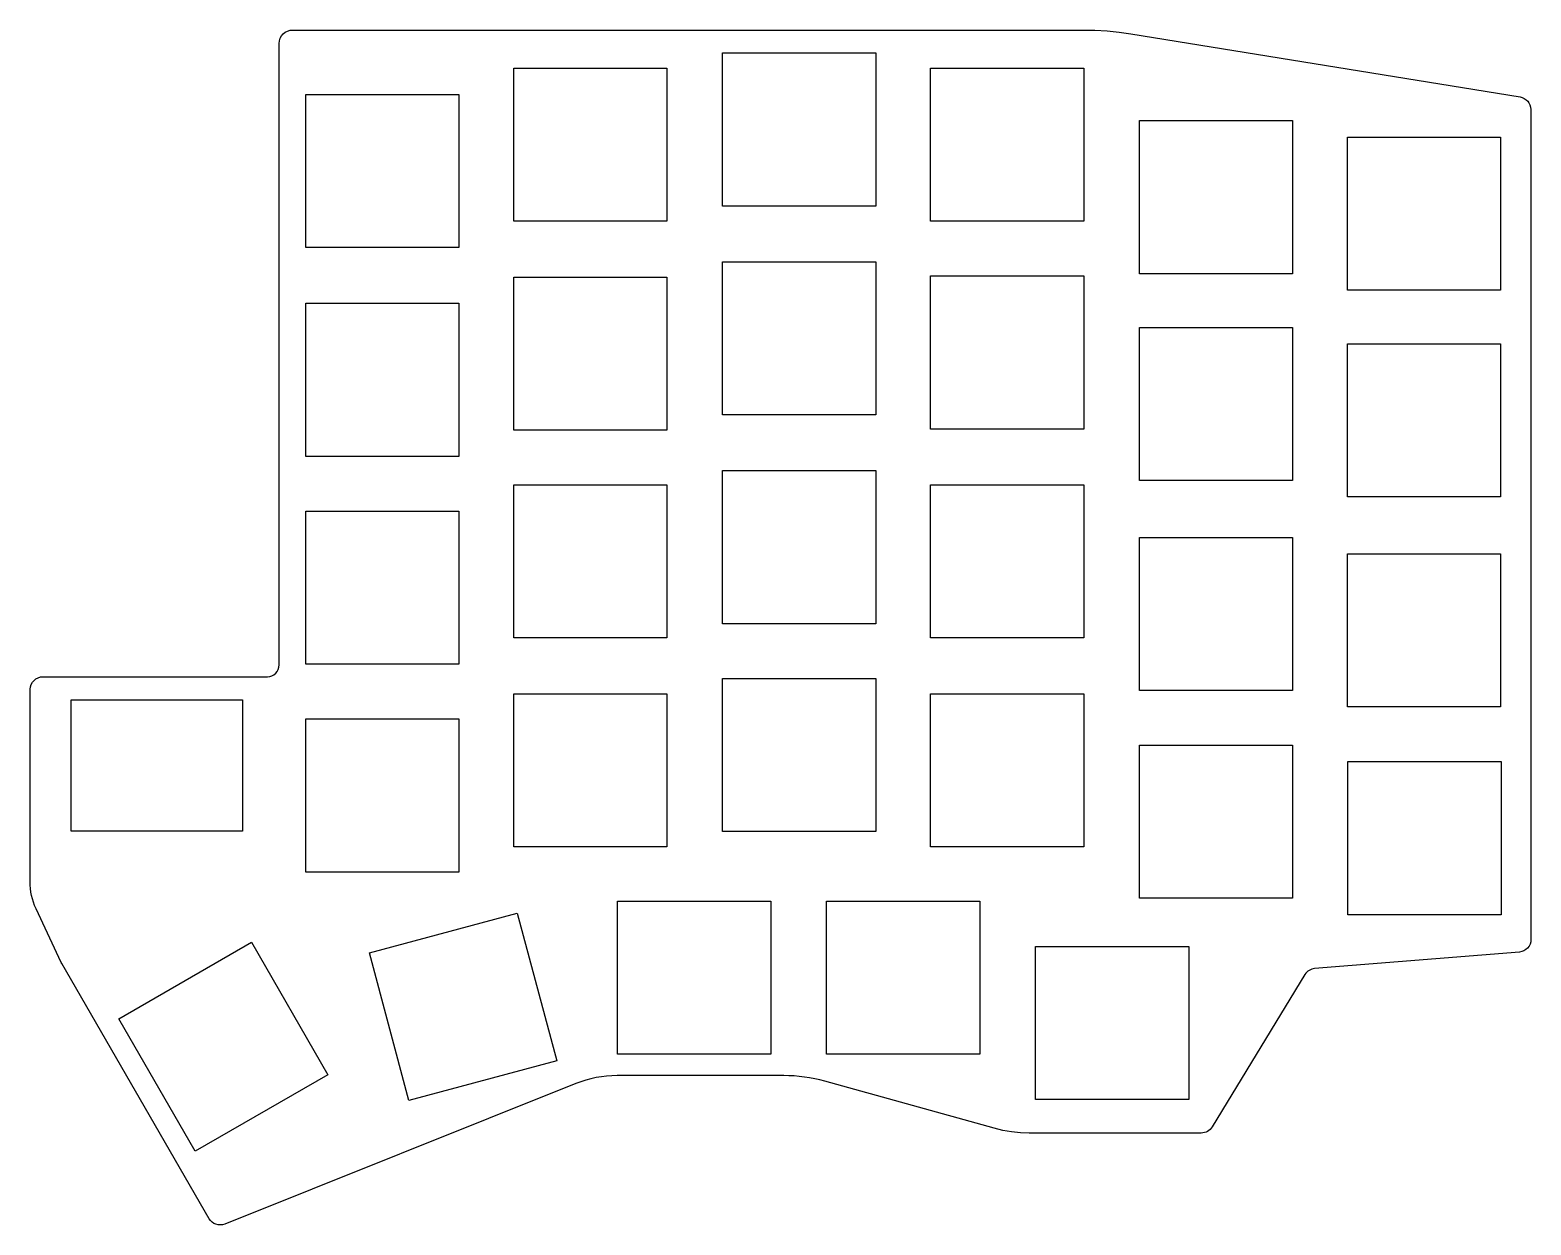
# Model space of a CAD drawing. Extents: x 0 to 137, y 0 to 109.
import ezdxf

# ---------------------------------------------------------------- set-up
doc = ezdxf.new("R2010")
doc.units = 0
doc.layers.add('Layer_1', color=7, linetype='CONTINUOUS')

msp = doc.modelspace()

# ---------------------------------------------------------------- linework, layer by layer
at = {"layer": 'Layer_1', "color": 7}
for points in [[(136.26528, 25.083216), (117.55221, 23.577686), (117.41611, 23.558486), (117.28464, 23.523686), (117.15901, 23.473986), (117.04041, 23.410186), (116.93007, 23.332986), (116.82919, 23.243086), (116.73899, 23.141326), (116.66069, 23.028396), (108.17537, 9.092026), (108.08957, 8.969686), (107.98997, 8.860786), (107.87817, 8.766186), (107.75575, 8.686786), (107.62428, 8.623486), (107.48535, 8.577186), (107.34054, 8.548786), (107.19142, 8.538786), (91.46772, 8.538786), (90.657874, 8.566286), (89.852666, 8.648386), (89.054857, 8.784786), (88.26721, 8.975086), (72.77608, 13.278296), (72.31676, 13.397536), (71.854062, 13.501066), (71.38839, 13.588766), (70.920149, 13.660666), (70.449742, 13.716666), (69.977574, 13.756766), (69.504048, 13.780866), (69.02957, 13.788866), (53.811, 13.788866), (53.323294, 13.777266), (52.837524, 13.742466), (52.354501, 13.684666), (51.875038, 13.604066), (51.399948, 13.500746), (50.930041, 13.374886), (50.466132, 13.226666), (50.009032, 13.056216), (17.930142, 0.215296), (17.727915, 0.154996), (17.523247, 0.132796), (17.320787, 0.147096), (17.125183, 0.196196), (16.941086, 0.278496), (16.773144, 0.392466), (16.626006, 0.536456), (16.504322, 0.708856), (3.029884, 24.051366), (2.984734, 24.137866), (0.68343, 29.041349), (0.555094, 29.335651), (0.443426, 29.635893), (0.348584, 29.941365), (0.270726, 30.251355), (0.21001, 30.565153), (0.166593, 30.882048), (0.140634, 31.201331), (0.132294, 31.522289), (0.160494, 49.105489), (0.184258, 49.337743), (0.2517, 49.554025), (0.358191, 49.749714), (0.499101, 49.920188), (0.6698, 50.060824), (0.865659, 50.167001), (1.082049, 50.234101), (1.314341, 50.257491), (21.832885, 50.257491), (22.043647, 50.278341), (22.244388, 50.339341), (22.429468, 50.438151), (22.593244, 50.572437), (22.72753, 50.736213), (22.82634, 50.921293), (22.88734, 51.122034), (22.90819, 51.332796), (22.90819, 108.142887), (22.93332, 108.392166), (23.00539, 108.624345), (23.119431, 108.83445), (23.270468, 109.017509), (23.453525, 109.168546), (23.663631, 109.282588), (23.895809, 109.354658), (24.145088, 109.379788), (96.365633, 109.379707), (97.47021, 109.357507), (98.57256, 109.290987), (99.67134, 109.180252), (100.76524, 109.02541), (136.33022, 103.260047), (136.53189, 103.208417), (136.71664, 103.123737), (136.88139, 103.009603), (137.02309, 102.869621), (137.13865, 102.707397), (137.22505, 102.526533), (137.27915, 102.330634), (137.29795, 102.123304), (137.32495, 26.231916), (137.30405, 26.012106), (137.24365, 25.805836), (137.14765, 25.617236), (137.01974, 25.450416), (136.86376, 25.309486), (136.6835, 25.198566), (136.48277, 25.121766), (136.26536, 25.083166)], [(63.44242, 107.287864), (77.44036, 107.287864), (77.44036, 93.287384), (63.44242, 93.287384)], [(44.34163, 105.898449), (58.34211, 105.898449), (58.34211, 91.897969), (44.34163, 91.897969)], [(82.44162, 105.898483), (96.4421, 105.898483), (96.4421, 91.898003), (82.44162, 91.898003)], [(25.34243, 103.498149), (39.34037, 103.498149), (39.34037, 89.497669), (25.34243, 89.497669)], [(101.54242, 101.097883), (115.54036, 101.097883), (115.54036, 87.097403), (101.54242, 87.097403)], [(120.54162, 99.596742), (134.5421, 99.596742), (134.5421, 85.596262), (120.54162, 85.596262)], [(63.44242, 88.197224), (77.44036, 88.197224), (77.44036, 74.196744), (63.44242, 74.196744)], [(44.34162, 86.797683), (58.3421, 86.797683), (58.3421, 72.797203), (44.34162, 72.797203)], [(82.44162, 86.896743), (96.4421, 86.896743), (96.4421, 72.896263), (82.44162, 72.896263)], [(25.34242, 84.397382), (39.34036, 84.397382), (39.34036, 70.396902), (25.34242, 70.396902)], [(101.54242, 82.197743), (115.54036, 82.197743), (115.54036, 68.197263), (101.54242, 68.197263)], [(120.54162, 80.696602), (134.5421, 80.696602), (134.5421, 66.698662), (120.54162, 66.698662)], [(63.44242, 69.096424), (77.44036, 69.096424), (77.44036, 55.098484), (63.44242, 55.098484)], [(44.34162, 67.798483), (58.3421, 67.798483), (58.3421, 53.798003), (44.34162, 53.798003)], [(82.44162, 67.798483), (96.4421, 67.798483), (96.4421, 53.798003), (82.44162, 53.798003)], [(25.34242, 65.398182), (39.34036, 65.398182), (39.34036, 51.397702), (25.34242, 51.397702)], [(101.54242, 62.997883), (115.54036, 62.997883), (115.54036, 48.997403), (101.54242, 48.997403)], [(120.54162, 61.496742), (134.5421, 61.496742), (134.5421, 47.496262), (120.54162, 47.496262)], [(63.44242, 50.097221), (77.44036, 50.097221), (77.44036, 36.096741), (63.44242, 36.096741)], [(3.894555, 48.131575), (19.555332, 48.131575), (19.555332, 36.145752), (3.894555, 36.145752)], [(44.34162, 48.697683), (58.3421, 48.697683), (58.3421, 34.697203), (44.34162, 34.697203)], [(82.44162, 48.697683), (96.4421, 48.697683), (96.4421, 34.697203), (82.44162, 34.697203)], [(25.34242, 46.396442), (39.34036, 46.396442), (39.34036, 32.398502), (25.34242, 32.398502)], [(101.54242, 43.998683), (115.54036, 43.998683), (115.54036, 29.998203), (101.54242, 29.998203)], [(120.59242, 42.497542), (134.59036, 42.497542), (134.59036, 28.497062), (120.59242, 28.497062)], [(53.84122, 29.746743), (67.8417, 29.746743), (67.8417, 15.746266), (53.84122, 15.746266)], [(72.94202, 29.746743), (86.9425, 29.746743), (86.9425, 15.746266), (72.94202, 15.746266)], [(31.148858, 25.027426), (44.671818, 28.652004), (48.293858, 15.129046), (34.770898, 11.504466)], [(20.364019, 25.990086), (27.364259, 13.864126), (15.238299, 6.866426), (8.238059, 18.989846)], [(92.04028, 25.596386), (106.04076, 25.596386), (106.04076, 11.598446), (92.04028, 11.598446)]]:
    msp.add_lwpolyline(points, close=True, dxfattribs=at)

doc.saveas('drawing.dxf')
